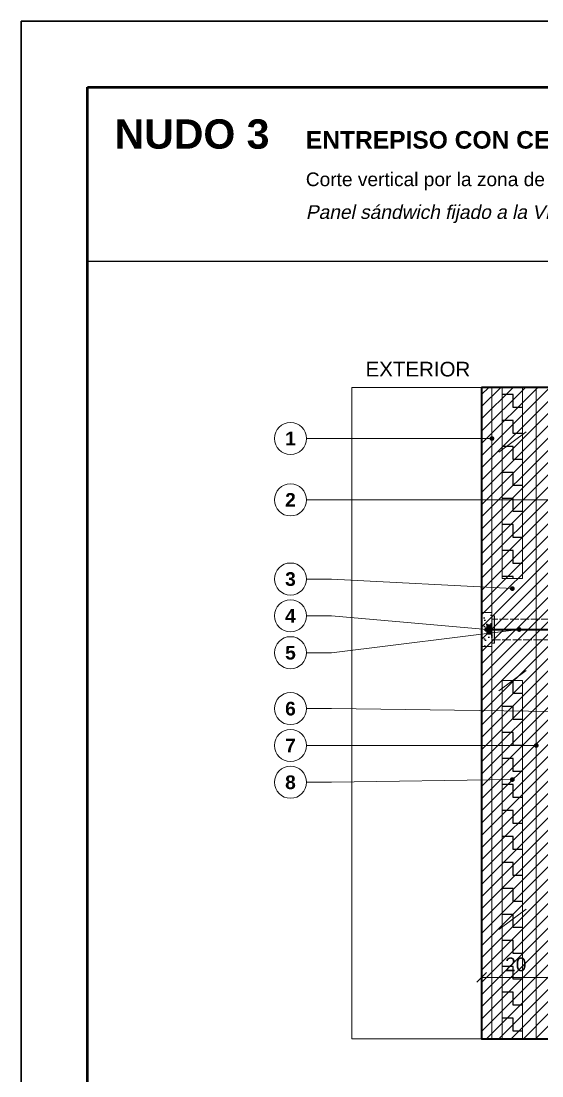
# Model space of a CAD drawing. Header units: millimetres. Extents: x 6 to 4194, y 6 to 5934.
# Drawn here: x 6 to 1532, y 2841 to 5934 of the extents above; entities that cross this region are included whole.
import ezdxf
from ezdxf.enums import TextEntityAlignment as Align

# ---------------------------------------------------------------- set-up
doc = ezdxf.new("R2010")
doc.units = ezdxf.units.MM
doc.header["$LTSCALE"] = 20
doc.linetypes.add('DASHED', pattern=[1.524, 1.27, -0.254])
for name, color, linetype in [('A-ACERO', 250, 'CONTINUOUS'), ('A-AISLACION-EPS', 50, 'CONTINUOUS'), ('A-ARMADURAS', 14, 'CONTINUOUS'), ('A-CONTORNOS', 7, 'CONTINUOUS'), ('A-HORMIGON-PREMOLDEADO', 8, 'CONTINUOUS'), ('A-MORTERO-CARPETAS', 252, 'CONTINUOUS'), ('A-NEOPRENO-SELLADORES', 7, 'CONTINUOUS'), ('A-PROYECCION-OCULTO', 8, 'DASHED'), ('X-COTAS', 3, 'CONTINUOUS'), ('X-MARCO', 7, 'CONTINUOUS'), ('X-REFERENCIAS', 1, 'CONTINUOUS'), ('X-TEXTOS', 7, 'CONTINUOUS')]:
    doc.layers.add(name, color=color, linetype=linetype)
doc.styles.add('ARIAL', font='arial.ttf')
doc.styles.add('ARIAL-B', font='arialbd.ttf')

msp = doc.modelspace()

# ---------------------------------------------------------------- hatches: boundary and pattern name
at = {"layer": 'A-ACERO', "true_color": 0x3b3b3b}
h = msp.add_hatch(color=256, dxfattribs=at)
h.dxf.hatch_style = 1
h.paths.add_polyline_path([(1385, 4110), (1393, 4110), (1393, 4190), (1385, 4190)])
at = {"layer": 'A-AISLACION-EPS'}
h = msp.add_hatch(dxfattribs=at)
h.set_pattern_fill('ZIGZAG', color=256, scale=6, angle=90)
h.paths.add_polyline_path([(1415, 4860), (1415, 4300), (1475, 4300), (1475, 4860)])
h = msp.add_hatch(dxfattribs=at)
h.set_pattern_fill('ZIGZAG', color=256, scale=6, angle=90)
h.paths.add_polyline_path([(1415, 2950), (1475, 2950), (1475, 4000), (1415, 4000)])
at = {"layer": 'A-HORMIGON-PREMOLDEADO'}
h = msp.add_hatch(dxfattribs=at)
h.set_pattern_fill('ANSI31', color=256, scale=8)
h.paths.add_polyline_path([(1355, 4860), (1355, 2950), (1555, 2950), (1555, 4860)])
at = {"layer": 'A-MORTERO-CARPETAS'}
h = msp.add_hatch(dxfattribs=at)
h.set_pattern_fill('AR-SAND', color=256, scale=0.6)
h.paths.add_polyline_path([(1355, 4100), (1385, 4100), (1385, 4200), (1355, 4200)])
at = {"layer": 'A-NEOPRENO-SELLADORES', "true_color": 0x222222}
h = msp.add_hatch(color=256, dxfattribs=at)
h.dxf.hatch_style = 1
h.paths.add_polyline_path([(1369, 4135), (1385, 4135), (1385, 4165), (1369, 4165)])
at = {"layer": 'X-REFERENCIAS'}
h = msp.add_hatch(color=7, dxfattribs=at)
h.dxf.hatch_style = 1
h.paths.add_polyline_path([(1392, 4710), (1391.7, 4712.2), (1390.7, 4714.1), (1389.1, 4715.7), (1387.2, 4716.7), (1385, 4717), (1382.8, 4716.7), (1380.9, 4715.7), (1379.3, 4714.1), (1378.3, 4712.2), (1378, 4710), (1378.3, 4707.8), (1379.3, 4705.9), (1380.9, 4704.3), (1382.8, 4703.3), (1385, 4703), (1387.2, 4703.3), (1389.1, 4704.3), (1390.7, 4705.9), (1391.7, 4707.8)])
h = msp.add_hatch(color=7, dxfattribs=at)
h.dxf.hatch_style = 1
h.paths.add_polyline_path([(1452, 4270), (1451.7, 4272.2), (1450.7, 4274.1), (1449.1, 4275.7), (1447.2, 4276.7), (1445, 4277), (1442.8, 4276.7), (1440.9, 4275.7), (1439.3, 4274.1), (1438.3, 4272.2), (1438, 4270), (1438.3, 4267.8), (1439.3, 4265.9), (1440.9, 4264.3), (1442.8, 4263.3), (1445, 4263), (1447.2, 4263.3), (1449.1, 4264.3), (1450.7, 4265.9), (1451.7, 4267.8)])
h = msp.add_hatch(color=7, dxfattribs=at)
h.dxf.hatch_style = 1
h.paths.add_polyline_path([(1377, 4150), (1376.7, 4152.2), (1375.7, 4154.1), (1374.1, 4155.7), (1372.2, 4156.7), (1370, 4157), (1367.8, 4156.7), (1365.9, 4155.7), (1364.3, 4154.1), (1363.3, 4152.2), (1363, 4150), (1363.3, 4147.8), (1364.3, 4145.9), (1365.9, 4144.3), (1367.8, 4143.3), (1370, 4143), (1372.2, 4143.3), (1374.1, 4144.3), (1375.7, 4145.9), (1376.7, 4147.8)])
h = msp.add_hatch(color=7, dxfattribs=at)
h.dxf.hatch_style = 1
h.paths.add_polyline_path([(1472, 4150), (1471.7, 4152.2), (1470.7, 4154.1), (1469.1, 4155.7), (1467.2, 4156.7), (1465, 4157), (1462.8, 4156.7), (1460.9, 4155.7), (1459.3, 4154.1), (1458.3, 4152.2), (1458, 4150), (1458.3, 4147.8), (1459.3, 4145.9), (1460.9, 4144.3), (1462.8, 4143.3), (1465, 4143), (1467.2, 4143.3), (1469.1, 4144.3), (1470.7, 4145.9), (1471.7, 4147.8)])
h = msp.add_hatch(color=7, dxfattribs=at)
h.dxf.hatch_style = 1
h.paths.add_polyline_path([(1522, 3810), (1521.7, 3812.2), (1520.7, 3814.1), (1519.1, 3815.7), (1517.2, 3816.7), (1515, 3817), (1512.8, 3816.7), (1510.9, 3815.7), (1509.3, 3814.1), (1508.3, 3812.2), (1508, 3810), (1508.3, 3807.8), (1509.3, 3805.9), (1510.9, 3804.3), (1512.8, 3803.3), (1515, 3803), (1517.2, 3803.3), (1519.1, 3804.3), (1520.7, 3805.9), (1521.7, 3807.8)])
h = msp.add_hatch(color=7, dxfattribs=at)
h.dxf.hatch_style = 1
h.paths.add_polyline_path([(1452, 3710), (1451.7, 3712.2), (1450.7, 3714.1), (1449.1, 3715.7), (1447.2, 3716.7), (1445, 3717), (1442.8, 3716.7), (1440.9, 3715.7), (1439.3, 3714.1), (1438.3, 3712.2), (1438, 3710), (1438.3, 3707.8), (1439.3, 3705.9), (1440.9, 3704.3), (1442.8, 3703.3), (1445, 3703), (1447.2, 3703.3), (1449.1, 3704.3), (1450.7, 3705.9), (1451.7, 3707.8)])

# ---------------------------------------------------------------- linework, layer by layer
at = {"layer": 'A-ARMADURAS', "lineweight": 13}
for points in [[(1385, 2950), (1385, 4860)], [(1515, 2950), (1515, 4860)]]:
    msp.add_lwpolyline(points, dxfattribs=at)
at = {"layer": 'A-CONTORNOS', "lineweight": 35}
msp.add_lwpolyline([(1355, 4860), (1355, 2950), (1555, 2950), (1555, 4860)], close=True, dxfattribs=at)
at = {"layer": 'A-CONTORNOS', "lineweight": 13}
for points in [[(1415, 4860), (1415, 4300), (1475, 4300), (1475, 4860)], [(1355, 4100), (1385, 4100), (1385, 4200), (1355, 4200)], [(1385, 4110), (1393, 4110), (1393, 4190), (1385, 4190)], [(1415, 2950), (1475, 2950), (1475, 4000), (1415, 4000)]]:
    msp.add_lwpolyline(points, close=True, dxfattribs=at)
at = {"layer": 'A-CONTORNOS', "lineweight": 18}
for points in [[(1405, 4670), (1485, 4730)], [(1405, 3970), (1485, 4030)], [(1405, 3270), (1485, 3330)]]:
    msp.add_lwpolyline(points, dxfattribs=at)
at = {"layer": 'A-CONTORNOS', "lineweight": 35}
msp.add_lwpolyline([(1365, 4150), (2025, 4150)], dxfattribs=at)
at = {"layer": 'A-PROYECCION-OCULTO', "lineweight": 13}
msp.add_lwpolyline([(1385, 4120), (1555, 4120), (1555, 4180), (1385, 4180)], close=True, dxfattribs=at)
at = {"layer": 'X-COTAS', "lineweight": 25}
msp.add_lwpolyline([(1341, 3116), (1369, 3144)], dxfattribs=at)
at = {"layer": 'X-COTAS', "lineweight": 13}
for points in [[(1355, 3152), (1355, 3108)], [(1355, 3130), (1555, 3130)]]:
    msp.add_lwpolyline(points, dxfattribs=at)
at = {"layer": 'X-MARCO', "lineweight": 30}
msp.add_lwpolyline([(6, 5934), (4194, 5934), (4194, 6), (6, 6)], close=True, dxfattribs=at)
at = {"layer": 'X-MARCO', "lineweight": 50}
msp.add_lwpolyline([(200, 5740), (4000, 5740), (4000, 200), (200, 200)], close=True, dxfattribs=at)
at = {"layer": 'X-REFERENCIAS', "lineweight": 13}
for points in [[(1385, 4710), (915, 4710), (842, 4710)], [(1560, 4530), (915, 4530), (842, 4530)], [(1445, 4270), (915, 4298), (842, 4298)], [(1370, 4150), (915, 4190), (842, 4190)], [(1465, 4150), (915, 4082), (842, 4082)], [(1565, 3910), (915, 3918), (842, 3918)], [(1515, 3810), (915, 3810), (842, 3810)], [(1445, 3710), (915, 3702), (842, 3702)]]:
    msp.add_lwpolyline(points, dxfattribs=at)
at = {"layer": 'X-REFERENCIAS', "lineweight": 18}
for centre in [(795, 4710), (795, 4530), (795, 4298), (795, 4190), (795, 4082), (795, 3918), (795, 3810), (795, 3702)]:
    msp.add_circle(centre, 47, dxfattribs=at)
at = {"layer": 'X-TEXTOS', "lineweight": 25}
msp.add_lwpolyline([(200, 5230), (4000, 5230)], dxfattribs=at)
at = {"layer": 'X-TEXTOS', "lineweight": 13}
msp.add_lwpolyline([(975, 4860), (3225, 4860), (3225, 2950), (975, 2950)], close=True, dxfattribs=at)

# ---------------------------------------------------------------- texts
at = {"layer": 'X-COTAS', "style": 'ARIAL'}
msp.add_text('20', height=40.1, dxfattribs=at).set_placement((1455, 3148), align=Align.CENTER)
at = {"layer": 'X-REFERENCIAS', "style": 'ARIAL-B'}
for s, p in [('1', (795, 4690)), ('2', (795, 4510)), ('3', (795, 4278)), ('4', (795, 4170)), ('5', (795, 4062)), ('6', (795, 3898)), ('7', (795, 3790)), ('8', (795, 3682))]:
    msp.add_text(s, height=40.1, dxfattribs=at).set_placement(p, align=Align.CENTER)
at = {"layer": 'X-TEXTOS'}
for s, height, style, p in [('NUDO 3', 85.92, 'ARIAL-B', (280, 5560)), ('ENTREPISO CON CERRAMIENTO EXTERIOR OPACO', 51.552, 'ARIAL-B', (840, 5560)), ('Corte vertical por la zona de apoyo de la viga VL · ESCALA 1:20', 40.096, 'ARIAL', (840, 5450)), ('EXTERIOR', 42.96, 'ARIAL', (1015, 4892))]:
    msp.add_text(s, height=height, dxfattribs=dict(at, style=style)).set_placement(p)
at = {"layer": 'X-TEXTOS', "style": 'ARIAL', "oblique": 12}
msp.add_text('Panel sándwich fijado a la VL con bulón pasante · viga L de borde + losa TT + capa de compresión', height=40.096, dxfattribs=at).set_placement((840, 5354))

doc.saveas('drawing.dxf')
